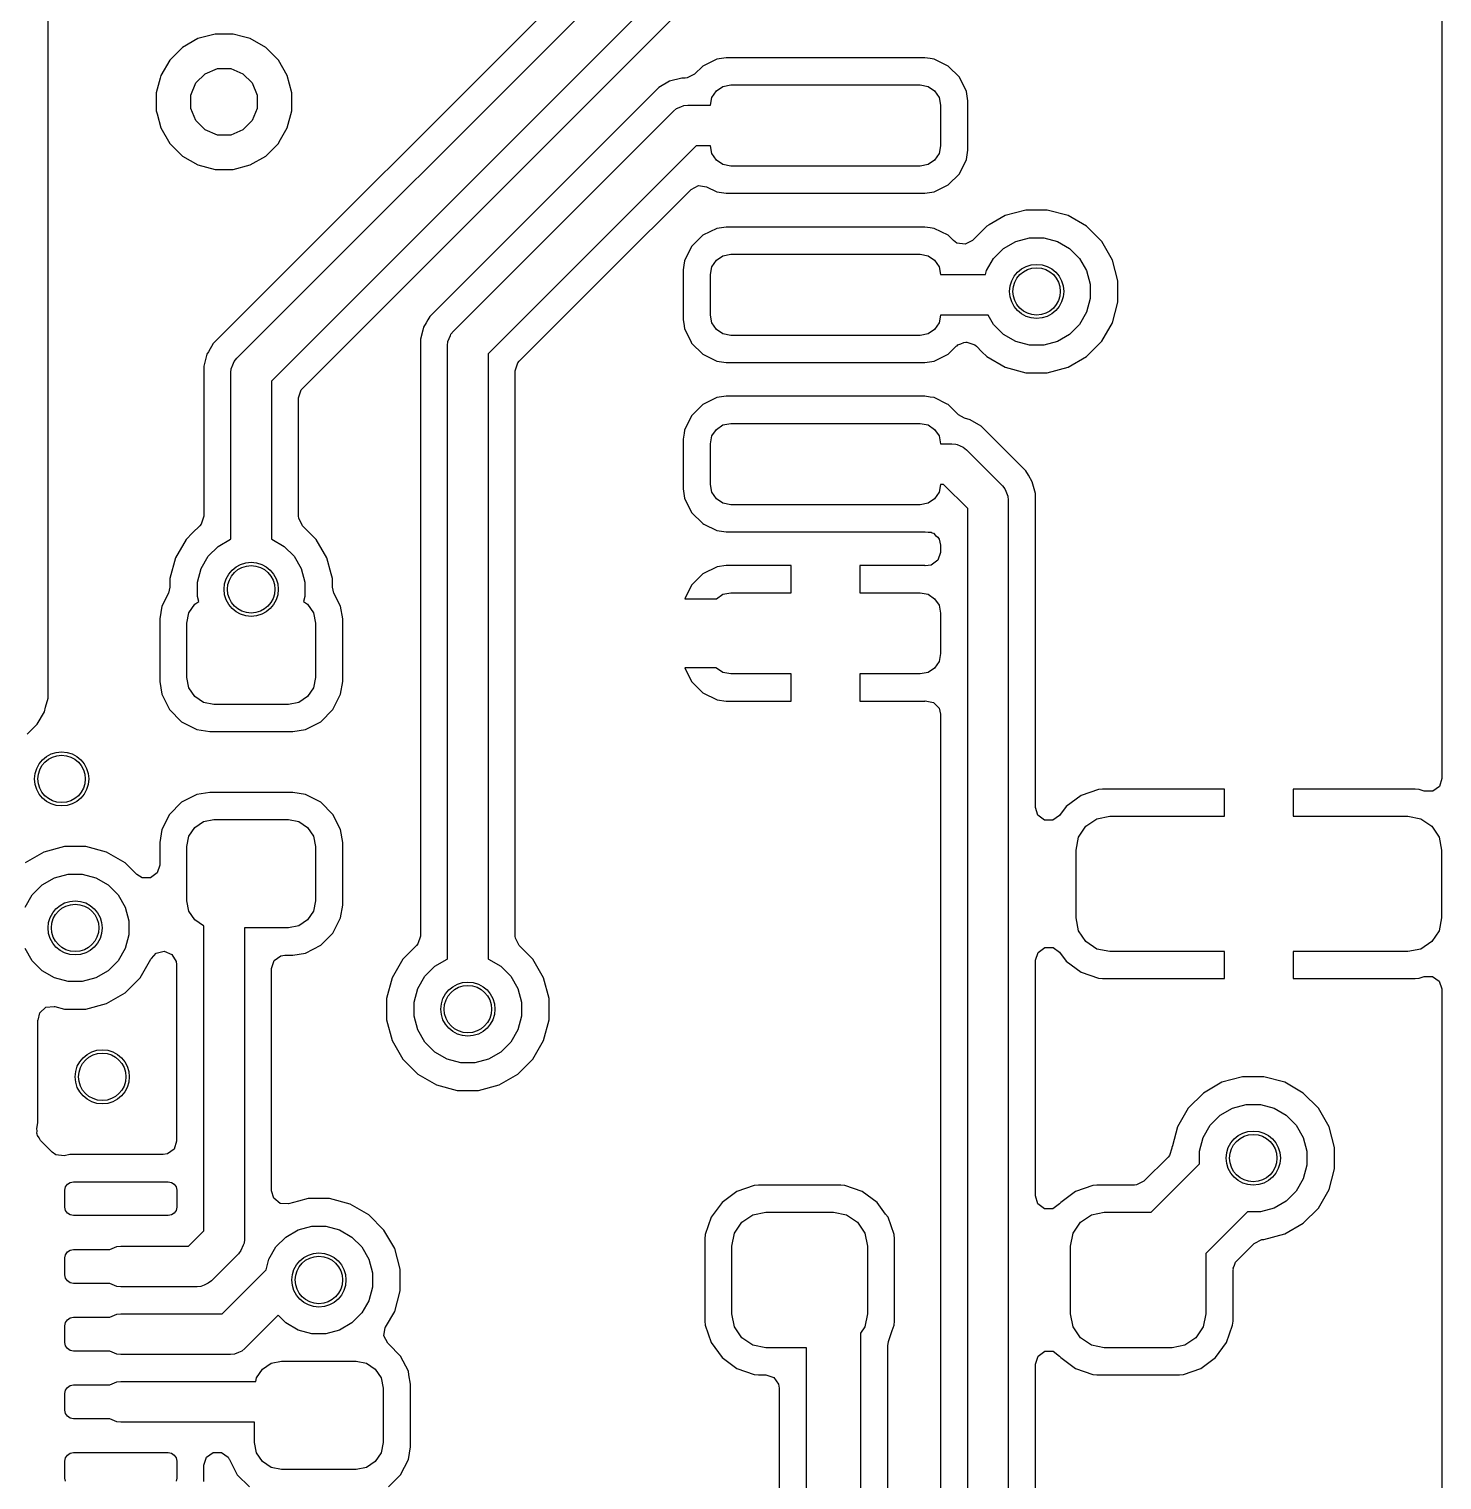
# Model space of a CAD drawing. Extents: x 5.36 to 6.5, y -4.55 to -3.35.
# Drawn here: x 6.089 to 6.4997, y -4.007 to -3.5851 of the extents above; entities that cross this region are included whole.
import ezdxf

# ---------------------------------------------------------------- set-up
doc = ezdxf.new("R2010")
doc.units = 0
doc.header["$MEASUREMENT"] = 0
doc.layers.add('BLACK', color=7, linetype='CONTINUOUS')

msp = doc.modelspace()

# ---------------------------------------------------------------- linework, layer by layer
at = {"layer": 'BLACK', "linetype": 'CONTINUOUS'}
for p, q in [((6.49974, -3.47256), (6.49974, -3.80303)), ((6.26613, -3.55293), (6.1425, -3.67657)), ((6.14937, -3.68086), (6.27043, -3.5598)), ((6.09451, -3.60371), (6.09451, -3.56107)), ((6.27705, -3.56988), (6.15945, -3.68749)), ((6.16848, -3.68961), (6.27807, -3.58003)), ((6.13806, -3.58794), (6.13357, -3.59053)), ((6.14001, -3.58742), (6.13806, -3.58794)), ((6.14308, -3.58659), (6.14001, -3.58742)), ((6.14826, -3.58659), (6.14308, -3.58659)), ((6.15133, -3.58742), (6.14826, -3.58659)), ((6.15328, -3.58794), (6.15133, -3.58742)), ((6.15777, -3.59053), (6.15328, -3.58794)), ((6.15328, -3.58794), (6.15328, -3.58794)), ((6.13357, -3.59053), (6.1299, -3.5942)), ((6.16144, -3.5942), (6.15777, -3.59053)), ((6.15777, -3.59053), (6.15777, -3.59053)), ((6.15777, -3.59053), (6.15777, -3.59053)), ((6.28896, -3.59388), (6.28482, -3.5959)), ((6.2903, -3.59368), (6.28896, -3.59388)), ((6.29164, -3.59348), (6.2903, -3.59368)), ((6.34938, -3.59348), (6.29164, -3.59348)), ((6.35099, -3.59372), (6.34938, -3.59348)), ((6.35206, -3.59388), (6.35099, -3.59372)), ((6.3562, -3.5959), (6.35206, -3.59388)), ((6.1299, -3.5942), (6.12731, -3.59869)), ((6.13749, -3.60083), (6.1402, -3.59812)), ((6.1402, -3.59812), (6.14375, -3.59665)), ((6.14375, -3.59665), (6.14759, -3.59665)), ((6.14759, -3.59665), (6.15114, -3.59812)), ((6.15114, -3.59812), (6.15385, -3.60083)), ((6.16403, -3.59869), (6.16144, -3.5942)), ((6.16144, -3.5942), (6.16144, -3.5942)), ((6.16144, -3.5942), (6.16144, -3.5942)), ((6.28482, -3.5959), (6.28247, -3.59825)), ((6.28482, -3.5959), (6.28482, -3.5959)), ((6.28482, -3.5959), (6.28482, -3.5959)), ((6.35946, -3.59915), (6.3562, -3.5959)), ((6.3562, -3.5959), (6.3562, -3.5959)), ((6.12712, -3.59939), (6.12596, -3.60371)), ((6.12731, -3.59869), (6.12712, -3.59939)), ((6.13602, -3.60438), (6.13749, -3.60083)), ((6.15385, -3.60083), (6.15532, -3.60438)), ((6.16537, -3.60371), (6.16403, -3.59869)), ((6.16403, -3.59869), (6.16403, -3.59869)), ((6.16403, -3.59869), (6.16403, -3.59869)), ((6.27204, -3.60215), (6.20549, -3.66869)), ((6.27519, -3.60033), (6.27204, -3.60215)), ((6.2787, -3.59939), (6.27519, -3.60033)), ((6.27972, -3.59939), (6.2787, -3.59939)), ((6.28033, -3.59934), (6.27972, -3.59939)), ((6.28247, -3.59825), (6.28033, -3.59934)), ((6.28878, -3.60311), (6.29069, -3.60183)), ((6.29069, -3.60183), (6.29295, -3.60138)), ((6.29295, -3.60138), (6.34807, -3.60138)), ((6.34807, -3.60138), (6.35033, -3.60183)), ((6.35033, -3.60183), (6.35225, -3.60311)), ((6.36148, -3.60329), (6.35946, -3.59915)), ((6.09451, -3.75663), (6.09451, -3.60371)), ((6.12596, -3.60371), (6.12596, -3.60889)), ((6.13602, -3.60822), (6.13602, -3.60438)), ((6.15532, -3.60438), (6.15532, -3.60822)), ((6.16537, -3.60889), (6.16537, -3.60371)), ((6.28705, -3.60728), (6.2875, -3.60502)), ((6.2875, -3.60502), (6.28878, -3.60311)), ((6.35225, -3.60311), (6.35353, -3.60502)), ((6.35353, -3.60502), (6.35398, -3.60728)), ((6.36187, -3.60597), (6.36148, -3.60329)), ((6.36187, -3.6204), (6.36187, -3.60597)), ((6.12596, -3.60889), (6.12622, -3.60984)), ((6.12622, -3.60984), (6.12731, -3.61391)), ((6.13749, -3.61177), (6.13602, -3.60822)), ((6.15532, -3.60822), (6.15385, -3.61177)), ((6.16403, -3.61391), (6.16537, -3.60889)), ((6.21236, -3.67299), (6.27634, -3.60901)), ((6.27634, -3.60901), (6.27723, -3.60828)), ((6.27723, -3.60828), (6.27848, -3.60776)), ((6.27848, -3.60776), (6.27936, -3.6074)), ((6.27936, -3.6074), (6.28051, -3.60728)), ((6.28051, -3.60728), (6.28705, -3.60728)), ((6.35398, -3.60728), (6.35398, -3.61909)), ((6.12731, -3.61391), (6.1299, -3.6184)), ((6.1402, -3.61448), (6.13749, -3.61177)), ((6.14375, -3.61595), (6.1402, -3.61448)), ((6.15114, -3.61448), (6.14759, -3.61595)), ((6.15385, -3.61177), (6.15114, -3.61448)), ((6.16168, -3.61797), (6.16403, -3.61391)), ((6.16403, -3.61391), (6.16403, -3.61391)), ((6.16403, -3.61391), (6.16403, -3.61391)), ((6.1299, -3.6184), (6.1299, -3.6184)), ((6.1299, -3.6184), (6.1299, -3.6184)), ((6.1299, -3.6184), (6.13357, -3.62207)), ((6.14759, -3.61595), (6.14375, -3.61595)), ((6.15777, -3.62207), (6.16144, -3.6184)), ((6.16144, -3.6184), (6.16168, -3.61797)), ((6.28296, -3.61909), (6.22244, -3.67961)), ((6.28705, -3.61909), (6.28296, -3.61909)), ((6.2875, -3.62135), (6.28705, -3.61909)), ((6.35398, -3.61909), (6.35353, -3.62135)), ((6.13357, -3.62207), (6.13357, -3.62207)), ((6.13357, -3.62207), (6.13357, -3.62207)), ((6.13357, -3.62207), (6.13806, -3.62466)), ((6.15328, -3.62466), (6.15777, -3.62207)), ((6.15777, -3.62207), (6.15777, -3.62207)), ((6.15777, -3.62207), (6.15777, -3.62207)), ((6.28878, -3.62327), (6.2875, -3.62135)), ((6.29069, -3.62455), (6.28878, -3.62327)), ((6.35225, -3.62327), (6.35033, -3.62455)), ((6.35353, -3.62135), (6.35225, -3.62327)), ((6.35946, -3.62722), (6.36148, -3.62309)), ((6.36148, -3.62309), (6.36187, -3.6204)), ((6.13806, -3.62466), (6.13806, -3.62466)), ((6.13806, -3.62466), (6.13806, -3.62466)), ((6.13806, -3.62466), (6.13806, -3.62466)), ((6.13806, -3.62466), (6.14308, -3.626)), ((6.14308, -3.626), (6.14308, -3.626)), ((6.14308, -3.626), (6.14826, -3.626)), ((6.14826, -3.626), (6.15328, -3.62466)), ((6.14826, -3.626), (6.14826, -3.626)), ((6.15328, -3.62466), (6.15328, -3.62466)), ((6.15328, -3.62466), (6.15328, -3.62466)), ((6.29295, -3.625), (6.29069, -3.62455)), ((6.34807, -3.625), (6.29295, -3.625)), ((6.35033, -3.62455), (6.34807, -3.625)), ((6.3562, -3.63048), (6.35946, -3.62722)), ((6.25803, -3.65519), (6.28145, -3.63176)), ((6.28145, -3.63176), (6.2836, -3.63067)), ((6.2836, -3.63067), (6.28592, -3.63102)), ((6.28592, -3.63102), (6.28896, -3.6325)), ((6.35206, -3.6325), (6.3562, -3.63048)), ((6.28896, -3.6325), (6.29164, -3.63289)), ((6.29164, -3.63289), (6.29164, -3.63289)), ((6.29164, -3.63289), (6.34938, -3.63289)), ((6.34938, -3.63289), (6.35206, -3.6325)), ((6.34938, -3.63289), (6.34938, -3.63289)), ((6.37276, -3.63939), (6.36805, -3.64211)), ((6.37878, -3.63778), (6.37276, -3.63939)), ((6.385, -3.63778), (6.37878, -3.63778)), ((6.39102, -3.63939), (6.385, -3.63778)), ((6.39641, -3.6425), (6.39102, -3.63939)), ((6.28896, -3.64309), (6.28482, -3.64511)), ((6.2903, -3.64289), (6.28896, -3.64309)), ((6.29164, -3.6427), (6.2903, -3.64289)), ((6.34938, -3.6427), (6.29164, -3.6427)), ((6.35099, -3.64293), (6.34938, -3.6427)), ((6.35206, -3.64309), (6.35099, -3.64293)), ((6.3562, -3.64511), (6.35206, -3.64309)), ((6.36737, -3.6425), (6.36324, -3.64664)), ((6.36805, -3.64211), (6.36737, -3.6425)), ((6.40081, -3.6469), (6.39641, -3.6425)), ((6.28157, -3.64837), (6.27954, -3.6525)), ((6.28482, -3.64511), (6.28157, -3.64837)), ((6.35773, -3.64664), (6.3562, -3.64511)), ((6.3562, -3.64511), (6.3562, -3.64511)), ((6.35871, -3.64735), (6.35773, -3.64664)), ((6.36109, -3.64773), (6.35871, -3.64735)), ((6.36324, -3.64664), (6.36109, -3.64773)), ((6.3723, -3.64892), (6.37586, -3.64687)), ((6.37586, -3.64687), (6.37983, -3.6458)), ((6.37983, -3.6458), (6.38395, -3.6458)), ((6.38395, -3.6458), (6.38792, -3.64687)), ((6.38792, -3.64687), (6.39148, -3.64892)), ((6.40392, -3.65229), (6.40081, -3.6469)), ((6.27954, -3.6525), (6.27936, -3.65377)), ((6.2875, -3.65424), (6.28878, -3.65232)), ((6.28878, -3.65232), (6.29069, -3.65104)), ((6.29069, -3.65104), (6.29295, -3.65059)), ((6.29295, -3.65059), (6.34807, -3.65059)), ((6.34807, -3.65059), (6.35033, -3.65104)), ((6.35033, -3.65104), (6.35225, -3.65232)), ((6.35225, -3.65232), (6.35353, -3.65424)), ((6.36734, -3.65539), (6.3694, -3.65183)), ((6.3694, -3.65183), (6.3723, -3.64892)), ((6.39148, -3.64892), (6.39438, -3.65183)), ((6.39438, -3.65183), (6.39644, -3.65539)), ((6.40553, -3.6583), (6.40392, -3.65229)), ((6.23148, -3.68174), (6.25803, -3.65519)), ((6.27936, -3.65377), (6.27915, -3.65519)), ((6.27915, -3.65519), (6.27915, -3.66962)), ((6.28705, -3.6565), (6.2875, -3.65424)), ((6.28705, -3.66831), (6.28705, -3.6565)), ((6.35353, -3.65424), (6.35398, -3.6565)), ((6.35398, -3.6565), (6.36704, -3.6565)), ((6.36704, -3.6565), (6.36734, -3.65539)), ((6.39644, -3.65539), (6.3975, -3.65936)), ((6.3975, -3.65936), (6.3975, -3.66347)), ((6.40553, -3.66453), (6.40553, -3.6583)), ((6.3975, -3.66347), (6.39644, -3.66744)), ((6.40392, -3.67054), (6.40553, -3.66453)), ((6.2049, -3.66971), (6.20443, -3.67054)), ((6.20549, -3.66869), (6.2049, -3.66971)), ((6.27915, -3.66962), (6.27941, -3.6714)), ((6.2875, -3.67057), (6.28705, -3.66831)), ((6.35398, -3.66831), (6.35353, -3.67057)), ((6.36784, -3.66831), (6.35398, -3.66831)), ((6.3694, -3.671), (6.36784, -3.66831)), ((6.39644, -3.66744), (6.39438, -3.671)), ((6.20345, -3.6727), (6.20274, -3.67535)), ((6.20368, -3.67184), (6.20345, -3.6727)), ((6.20443, -3.67054), (6.20368, -3.67184)), ((6.20368, -3.67184), (6.20368, -3.67184)), ((6.20368, -3.67184), (6.20368, -3.67184)), ((6.21149, -3.67421), (6.21163, -3.67388)), ((6.21163, -3.67388), (6.21236, -3.67299)), ((6.27941, -3.6714), (6.27954, -3.6723)), ((6.27954, -3.6723), (6.28132, -3.67593)), ((6.28878, -3.67248), (6.2875, -3.67057)), ((6.29069, -3.67376), (6.28878, -3.67248)), ((6.29295, -3.67421), (6.29069, -3.67376)), ((6.35033, -3.67376), (6.34807, -3.67421)), ((6.35225, -3.67248), (6.35033, -3.67376)), ((6.35353, -3.67057), (6.35225, -3.67248)), ((6.3723, -3.67391), (6.3694, -3.671)), ((6.37586, -3.67597), (6.3723, -3.67391)), ((6.39148, -3.67391), (6.38792, -3.67597)), ((6.39438, -3.671), (6.39148, -3.67391)), ((6.40081, -3.67593), (6.40392, -3.67054)), ((6.1425, -3.67657), (6.14111, -3.67897)), ((6.20274, -3.67535), (6.20274, -3.84883)), ((6.21063, -3.67717), (6.21074, -3.67601)), ((6.21063, -3.8555), (6.21063, -3.67717)), ((6.21074, -3.67601), (6.21149, -3.67421)), ((6.28132, -3.67593), (6.28157, -3.67644)), ((6.28157, -3.67644), (6.28482, -3.67969)), ((6.34807, -3.67421), (6.29295, -3.67421)), ((6.3562, -3.67969), (6.35855, -3.67734)), ((6.35855, -3.67734), (6.35883, -3.6772)), ((6.35883, -3.6772), (6.35902, -3.67695)), ((6.35902, -3.67695), (6.35988, -3.67666)), ((6.35988, -3.67666), (6.3607, -3.67625)), ((6.3607, -3.67625), (6.36131, -3.6762)), ((6.36131, -3.6762), (6.36162, -3.6762)), ((6.36162, -3.6762), (6.36392, -3.67695)), ((6.36392, -3.67695), (6.36438, -3.67734)), ((6.36438, -3.67734), (6.36601, -3.67897)), ((6.37983, -3.67703), (6.37586, -3.67597)), ((6.38395, -3.67703), (6.37983, -3.67703)), ((6.38792, -3.67597), (6.38395, -3.67703)), ((6.39641, -3.68034), (6.40081, -3.67593)), ((6.14068, -3.67971), (6.13977, -3.68311)), ((6.14111, -3.67897), (6.14068, -3.67971)), ((6.14068, -3.67971), (6.14068, -3.67971)), ((6.14068, -3.67971), (6.14068, -3.67971)), ((6.14111, -3.67897), (6.14111, -3.67897)), ((6.1482, -3.68281), (6.14863, -3.68176)), ((6.14863, -3.68176), (6.14937, -3.68086)), ((6.22244, -3.67961), (6.22244, -3.8555)), ((6.23033, -3.6845), (6.23108, -3.6822)), ((6.23108, -3.6822), (6.23148, -3.68174)), ((6.28482, -3.67969), (6.28694, -3.68073)), ((6.28694, -3.68073), (6.28896, -3.68172)), ((6.28896, -3.68172), (6.28896, -3.68172)), ((6.28896, -3.68172), (6.28896, -3.68172)), ((6.28896, -3.68172), (6.29164, -3.68211)), ((6.29164, -3.68211), (6.29164, -3.68211)), ((6.29164, -3.68211), (6.34938, -3.68211)), ((6.34938, -3.68211), (6.35206, -3.68172)), ((6.34938, -3.68211), (6.34938, -3.68211)), ((6.35206, -3.68172), (6.3562, -3.67969)), ((6.36601, -3.67897), (6.36737, -3.68034)), ((6.36737, -3.68034), (6.37276, -3.68345)), ((6.39102, -3.68345), (6.39641, -3.68034)), ((6.13977, -3.68311), (6.13974, -3.68322)), ((6.13974, -3.68322), (6.13974, -3.72678)), ((6.14764, -3.68504), (6.14775, -3.68389)), ((6.14764, -3.73345), (6.14764, -3.68504)), ((6.14775, -3.68389), (6.1482, -3.68281)), ((6.23033, -3.75083), (6.23033, -3.6845)), ((6.37276, -3.68345), (6.37878, -3.68506)), ((6.37878, -3.68506), (6.37878, -3.68506)), ((6.37878, -3.68506), (6.385, -3.68506)), ((6.385, -3.68506), (6.39102, -3.68345)), ((6.385, -3.68506), (6.385, -3.68506)), ((6.15945, -3.68749), (6.15945, -3.73345)), ((6.16734, -3.69237), (6.16809, -3.69008)), ((6.16809, -3.69008), (6.16848, -3.68961)), ((6.16734, -3.72678), (6.16734, -3.69237)), ((6.28482, -3.69432), (6.28157, -3.69758)), ((6.28896, -3.6923), (6.28482, -3.69432)), ((6.2903, -3.6921), (6.28896, -3.6923)), ((6.29164, -3.69191), (6.2903, -3.6921)), ((6.34938, -3.69191), (6.29164, -3.69191)), ((6.35099, -3.69214), (6.34938, -3.69191)), ((6.35206, -3.6923), (6.35099, -3.69214)), ((6.35593, -3.69419), (6.35206, -3.6923)), ((6.3562, -3.69432), (6.35593, -3.69419)), ((6.35917, -3.69729), (6.3562, -3.69432)), ((6.28157, -3.69758), (6.27954, -3.70172)), ((6.36092, -3.6983), (6.35917, -3.69729)), ((6.36261, -3.69876), (6.36092, -3.6983)), ((6.36576, -3.70057), (6.36261, -3.69876)), ((6.36261, -3.69876), (6.36261, -3.69876)), ((6.27941, -3.70263), (6.27915, -3.7044)), ((6.27954, -3.70172), (6.27941, -3.70263)), ((6.28705, -3.70571), (6.2875, -3.70345)), ((6.2875, -3.70345), (6.28878, -3.70153)), ((6.28878, -3.70153), (6.29069, -3.70025)), ((6.29069, -3.70025), (6.29295, -3.6998)), ((6.29295, -3.6998), (6.34807, -3.6998)), ((6.34807, -3.6998), (6.35033, -3.70025)), ((6.35033, -3.70025), (6.35225, -3.70153)), ((6.35225, -3.70153), (6.35353, -3.70345)), ((6.35353, -3.70345), (6.35398, -3.70571)), ((6.3788, -3.71361), (6.36576, -3.70057)), ((6.36576, -3.70057), (6.36576, -3.70057)), ((6.27915, -3.7044), (6.27915, -3.71883)), ((6.28705, -3.71752), (6.28705, -3.70571)), ((6.35398, -3.70571), (6.35728, -3.70571)), ((6.35728, -3.70571), (6.35844, -3.70582)), ((6.35844, -3.70582), (6.35876, -3.70596)), ((6.35876, -3.70596), (6.36056, -3.7067)), ((6.36056, -3.7067), (6.36146, -3.70744)), ((6.36146, -3.70744), (6.37193, -3.71791)), ((6.37952, -3.71486), (6.3788, -3.71361)), ((6.38061, -3.71676), (6.37952, -3.71486)), ((6.27915, -3.71883), (6.27935, -3.72019)), ((6.27935, -3.72019), (6.27954, -3.72151)), ((6.2875, -3.71978), (6.28705, -3.71752)), ((6.28878, -3.7217), (6.2875, -3.71978)), ((6.35353, -3.71978), (6.35225, -3.7217)), ((6.35398, -3.71752), (6.35353, -3.71978)), ((6.35484, -3.71752), (6.35398, -3.71752)), ((6.36185, -3.72453), (6.35484, -3.71752)), ((6.37193, -3.71791), (6.37267, -3.71881)), ((6.37267, -3.71881), (6.37296, -3.71951)), ((6.37296, -3.71951), (6.37355, -3.72093)), ((6.38153, -3.72019), (6.38061, -3.71676)), ((6.38156, -3.72027), (6.38153, -3.72019)), ((6.38156, -3.81145), (6.38156, -3.72027)), ((6.27954, -3.72151), (6.28157, -3.72565)), ((6.29069, -3.72298), (6.28878, -3.7217)), ((6.29295, -3.72343), (6.29069, -3.72298)), ((6.34807, -3.72343), (6.29295, -3.72343)), ((6.35033, -3.72298), (6.34807, -3.72343)), ((6.35225, -3.7217), (6.35033, -3.72298)), ((6.36185, -4.27153), (6.36185, -3.72453)), ((6.37355, -3.72093), (6.37366, -3.72209)), ((6.37366, -3.72209), (6.37366, -4.27398)), ((6.13974, -3.72678), (6.139, -3.72907)), ((6.16739, -3.72739), (6.16734, -3.72678)), ((6.16848, -3.72954), (6.16739, -3.72739)), ((6.28157, -3.72565), (6.28157, -3.72565)), ((6.28157, -3.72565), (6.28482, -3.72891)), ((6.28482, -3.72891), (6.28517, -3.72907)), ((6.13649, -3.73165), (6.13463, -3.73352)), ((6.1386, -3.72954), (6.13649, -3.73165)), ((6.139, -3.72907), (6.1386, -3.72954)), ((6.17246, -3.73352), (6.16848, -3.72954)), ((6.28517, -3.72907), (6.28896, -3.73093)), ((6.28896, -3.73093), (6.28896, -3.73093)), ((6.28896, -3.73093), (6.28896, -3.73093)), ((6.28896, -3.73093), (6.29164, -3.73132)), ((6.29164, -3.73132), (6.29164, -3.73132)), ((6.29164, -3.73132), (6.34938, -3.73132)), ((6.34938, -3.73132), (6.3495, -3.7313)), ((6.34938, -3.73132), (6.34938, -3.73132)), ((6.3495, -3.7313), (6.35037, -3.73145)), ((6.35037, -3.73145), (6.35126, -3.73145)), ((6.35126, -3.73145), (6.35154, -3.73165)), ((6.35154, -3.73165), (6.35187, -3.73171)), ((6.35187, -3.73171), (6.35249, -3.73234)), ((6.35249, -3.73234), (6.35321, -3.73287)), ((6.35321, -3.73287), (6.35332, -3.73319)), ((6.13463, -3.73352), (6.13151, -3.73891)), ((6.14105, -3.73844), (6.14396, -3.73554)), ((6.14396, -3.73554), (6.14752, -3.73348)), ((6.14752, -3.73348), (6.14764, -3.73345)), ((6.15945, -3.73345), (6.15957, -3.73348)), ((6.15957, -3.73348), (6.16313, -3.73554)), ((6.16313, -3.73554), (6.16604, -3.73844)), ((6.17557, -3.73891), (6.17246, -3.73352)), ((6.35396, -3.7373), (6.35321, -3.73959)), ((6.35332, -3.73319), (6.35355, -3.73343)), ((6.35355, -3.73343), (6.35396, -3.73516)), ((6.35396, -3.73516), (6.35396, -3.7373)), ((6.13151, -3.73891), (6.1299, -3.74492)), ((6.13899, -3.742), (6.14105, -3.73844)), ((6.16604, -3.73844), (6.16809, -3.742)), ((6.17682, -3.74355), (6.17557, -3.73891)), ((6.28897, -3.74153), (6.28484, -3.74355)), ((6.29164, -3.74114), (6.28897, -3.74153)), ((6.29164, -3.74114), (6.29164, -3.74114)), ((6.31051, -3.74114), (6.29164, -3.74114)), ((6.31051, -3.74902), (6.31051, -3.74114)), ((6.31051, -3.74114), (6.31051, -3.74114)), ((6.34938, -3.74114), (6.33051, -3.74114)), ((6.33051, -3.74114), (6.33051, -3.74114)), ((6.33051, -3.74114), (6.33051, -3.74902)), ((6.3495, -3.74116), (6.34938, -3.74114)), ((6.35126, -3.74101), (6.3495, -3.74116)), ((6.35321, -3.73959), (6.35126, -3.74101)), ((6.1299, -3.74492), (6.1299, -3.74736)), ((6.13793, -3.74598), (6.13899, -3.742)), ((6.16809, -3.742), (6.16916, -3.74598)), ((6.17719, -3.74492), (6.17682, -3.74355)), ((6.17719, -3.74736), (6.17719, -3.74492)), ((6.28484, -3.74355), (6.28158, -3.7468)), ((6.12948, -3.74913), (6.12753, -3.75294)), ((6.1299, -3.74736), (6.12948, -3.74913)), ((6.13793, -3.75009), (6.13793, -3.74598)), ((6.16916, -3.74598), (6.16916, -3.75009)), ((6.17761, -3.74913), (6.17719, -3.74736)), ((6.17955, -3.75294), (6.17761, -3.74913)), ((6.28158, -3.7468), (6.27962, -3.75083)), ((6.28878, -3.75075), (6.29069, -3.74947)), ((6.29069, -3.74947), (6.29295, -3.74902)), ((6.29295, -3.74902), (6.31051, -3.74902)), ((6.33051, -3.74902), (6.34807, -3.74902)), ((6.34807, -3.74902), (6.35033, -3.74947)), ((6.35033, -3.74947), (6.35225, -3.75075)), ((6.12753, -3.75294), (6.12695, -3.75663)), ((6.13544, -3.75486), (6.13715, -3.75231)), ((6.13715, -3.75231), (6.13832, -3.75153)), ((6.13832, -3.75153), (6.13793, -3.75009)), ((6.16916, -3.75009), (6.16877, -3.75153)), ((6.16877, -3.75153), (6.16994, -3.75231)), ((6.16994, -3.75231), (6.17164, -3.75486)), ((6.18014, -3.75663), (6.17955, -3.75294)), ((6.23033, -3.77083), (6.23033, -3.75083)), ((6.27962, -3.75083), (6.28872, -3.75083)), ((6.28872, -3.75083), (6.28878, -3.75075)), ((6.35225, -3.75075), (6.35353, -3.75266)), ((6.35353, -3.75266), (6.35398, -3.75492)), ((6.09451, -3.77524), (6.09451, -3.75663)), ((6.12695, -3.75663), (6.12695, -3.77486)), ((6.13484, -3.75787), (6.13544, -3.75486)), ((6.13484, -3.77362), (6.13484, -3.75787)), ((6.17164, -3.75486), (6.17224, -3.75787)), ((6.17224, -3.75787), (6.17224, -3.77362)), ((6.18014, -3.77486), (6.18014, -3.75663)), ((6.35398, -3.75492), (6.35398, -3.76673)), ((6.35398, -3.76673), (6.35353, -3.76899)), ((6.23033, -3.84883), (6.23033, -3.77083)), ((6.28872, -3.77083), (6.27962, -3.77083)), ((6.27962, -3.77083), (6.28158, -3.77485)), ((6.28878, -3.77091), (6.28872, -3.77083)), ((6.29069, -3.77219), (6.28878, -3.77091)), ((6.35225, -3.77091), (6.35033, -3.77219)), ((6.35353, -3.76899), (6.35225, -3.77091)), ((6.09451, -3.77548), (6.09451, -3.77524)), ((6.09451, -3.77524), (6.09451, -3.77524)), ((6.12695, -3.77486), (6.12695, -3.77486)), ((6.12695, -3.77486), (6.12753, -3.77856)), ((6.13544, -3.77664), (6.13484, -3.77362)), ((6.17224, -3.77362), (6.17164, -3.77664)), ((6.17955, -3.77856), (6.18014, -3.77486)), ((6.28158, -3.77485), (6.28484, -3.7781)), ((6.29295, -3.77264), (6.29069, -3.77219)), ((6.31051, -3.77264), (6.29295, -3.77264)), ((6.31051, -3.78051), (6.31051, -3.77264)), ((6.34807, -3.77264), (6.33051, -3.77264)), ((6.33051, -3.77264), (6.33051, -3.78051)), ((6.35033, -3.77219), (6.34807, -3.77264)), ((6.09451, -3.77963), (6.09451, -3.77548)), ((6.12753, -3.77856), (6.12753, -3.77856)), ((6.12753, -3.77856), (6.1298, -3.78301)), ((6.13715, -3.77919), (6.13544, -3.77664)), ((6.1397, -3.7809), (6.13715, -3.77919)), ((6.16994, -3.77919), (6.16738, -3.7809)), ((6.17164, -3.77664), (6.16994, -3.77919)), ((6.17729, -3.78301), (6.17955, -3.77856)), ((6.28484, -3.7781), (6.28897, -3.78012)), ((6.09136, -3.78724), (6.09343, -3.78365)), ((6.09343, -3.78365), (6.09379, -3.78232)), ((6.09379, -3.78232), (6.09451, -3.77963)), ((6.1298, -3.78301), (6.13333, -3.78654)), ((6.14272, -3.7815), (6.1397, -3.7809)), ((6.16437, -3.7815), (6.14272, -3.7815)), ((6.16738, -3.7809), (6.16437, -3.7815)), ((6.17375, -3.78654), (6.17729, -3.78301)), ((6.28897, -3.78012), (6.29164, -3.78051)), ((6.29164, -3.78051), (6.31051, -3.78051)), ((6.31051, -3.78051), (6.31051, -3.78051)), ((6.33051, -3.78051), (6.33051, -3.78051)), ((6.33051, -3.78051), (6.34938, -3.78051)), ((6.34938, -3.78051), (6.3495, -3.78049)), ((6.34938, -3.78051), (6.34938, -3.78051)), ((6.3495, -3.78049), (6.35187, -3.7809)), ((6.35187, -3.7809), (6.35355, -3.78263)), ((6.35355, -3.78263), (6.35396, -3.78435)), ((6.08842, -3.79018), (6.09136, -3.78724)), ((6.13333, -3.78654), (6.13778, -3.7888)), ((6.1693, -3.7888), (6.17375, -3.78654)), ((6.35396, -3.78435), (6.35396, -4.11327)), ((6.13778, -3.7888), (6.14148, -3.78939)), ((6.14148, -3.78939), (6.16561, -3.78939)), ((6.16561, -3.78939), (6.16746, -3.7891)), ((6.16561, -3.78939), (6.16561, -3.78939)), ((6.16561, -3.78939), (6.16561, -3.78939)), ((6.16746, -3.7891), (6.1693, -3.7888)), ((6.1693, -3.7888), (6.1693, -3.7888)), ((6.1693, -3.7888), (6.1693, -3.7888)), ((6.49974, -3.80303), (6.499, -3.80533)), ((6.13778, -3.80765), (6.13333, -3.80992)), ((6.14148, -3.80707), (6.13778, -3.80765)), ((6.13778, -3.80765), (6.13778, -3.80765)), ((6.16561, -3.80707), (6.14148, -3.80707)), ((6.14148, -3.80707), (6.14148, -3.80707)), ((6.1693, -3.80765), (6.16561, -3.80707)), ((6.17375, -3.80992), (6.1693, -3.80765)), ((6.1693, -3.80765), (6.1693, -3.80765)), ((6.39482, -3.80798), (6.39052, -3.81115)), ((6.39986, -3.80621), (6.39482, -3.80798)), ((6.40105, -3.8061), (6.39986, -3.80621)), ((6.39986, -3.80621), (6.39986, -3.80621)), ((6.4365, -3.8061), (6.40105, -3.8061)), ((6.4365, -3.81398), (6.4365, -3.8061)), ((6.4365, -3.8061), (6.4365, -3.8061)), ((6.49194, -3.8061), (6.4565, -3.8061)), ((6.4565, -3.8061), (6.4565, -3.8061)), ((6.4565, -3.8061), (6.4565, -3.81398)), ((6.49313, -3.80621), (6.49194, -3.8061)), ((6.49456, -3.80671), (6.49313, -3.80621)), ((6.49464, -3.80674), (6.49456, -3.80671)), ((6.49705, -3.80674), (6.49464, -3.80674)), ((6.499, -3.80533), (6.49705, -3.80674)), ((6.13333, -3.80992), (6.1298, -3.81345)), ((6.17729, -3.81345), (6.17375, -3.80992)), ((6.38228, -3.81372), (6.38156, -3.81145)), ((6.39052, -3.81115), (6.38859, -3.81377)), ((6.39052, -3.81115), (6.39052, -3.81115)), ((6.1298, -3.81345), (6.12753, -3.8179)), ((6.13544, -3.81982), (6.13715, -3.81727)), ((6.13715, -3.81727), (6.1397, -3.81556)), ((6.1397, -3.81556), (6.14272, -3.81496)), ((6.14272, -3.81496), (6.16437, -3.81496)), ((6.16437, -3.81496), (6.16738, -3.81556)), ((6.16738, -3.81556), (6.16994, -3.81727)), ((6.16994, -3.81727), (6.17164, -3.81982)), ((6.17955, -3.8179), (6.17729, -3.81345)), ((6.38422, -3.81515), (6.38228, -3.81372)), ((6.38663, -3.81517), (6.38422, -3.81515)), ((6.38859, -3.81377), (6.38663, -3.81517)), ((6.3941, -3.82005), (6.39623, -3.81686)), ((6.39623, -3.81686), (6.39942, -3.81473)), ((6.39942, -3.81473), (6.40319, -3.81398)), ((6.40319, -3.81398), (6.4365, -3.81398)), ((6.4565, -3.81398), (6.4898, -3.81398)), ((6.4898, -3.81398), (6.49357, -3.81473)), ((6.49357, -3.81473), (6.49676, -3.81686)), ((6.49676, -3.81686), (6.4989, -3.82005)), ((6.12753, -3.8179), (6.12695, -3.82159)), ((6.12695, -3.82159), (6.12695, -3.8282)), ((6.13484, -3.82283), (6.13544, -3.81982)), ((6.17164, -3.81982), (6.17224, -3.82283)), ((6.18014, -3.82159), (6.17955, -3.8179)), ((6.17955, -3.8179), (6.17955, -3.8179)), ((6.17955, -3.8179), (6.17955, -3.8179)), ((6.18014, -3.83982), (6.18014, -3.82159)), ((6.18014, -3.82159), (6.18014, -3.82159)), ((6.18014, -3.82159), (6.18014, -3.82159)), ((6.39335, -3.82382), (6.3941, -3.82005)), ((6.4989, -3.82005), (6.49965, -3.82382)), ((6.09324, -3.82443), (6.08785, -3.82754)), ((6.09925, -3.82281), (6.09324, -3.82443)), ((6.10547, -3.82281), (6.09925, -3.82281)), ((6.11149, -3.82443), (6.10547, -3.82281)), ((6.11688, -3.82754), (6.11149, -3.82443)), ((6.13484, -3.83858), (6.13484, -3.82283)), ((6.17224, -3.82283), (6.17224, -3.83858)), ((6.39335, -3.8435), (6.39335, -3.82382)), ((6.49965, -3.82382), (6.49965, -3.8435)), ((6.1203, -3.83096), (6.11688, -3.82754)), ((6.12695, -3.8282), (6.1262, -3.83049)), ((6.08987, -3.83687), (6.09278, -3.83396)), ((6.09278, -3.83396), (6.09634, -3.83191)), ((6.09634, -3.83191), (6.10031, -3.83084)), ((6.10031, -3.83084), (6.10442, -3.83084)), ((6.10442, -3.83084), (6.10839, -3.83191)), ((6.10839, -3.83191), (6.11195, -3.83396)), ((6.11195, -3.83396), (6.11486, -3.83687)), ((6.12185, -3.83191), (6.1203, -3.83096)), ((6.12426, -3.83191), (6.12185, -3.83191)), ((6.1262, -3.83049), (6.12426, -3.83191)), ((6.08781, -3.84043), (6.08987, -3.83687)), ((6.11486, -3.83687), (6.11691, -3.84043)), ((6.13544, -3.8416), (6.13484, -3.83858)), ((6.17224, -3.83858), (6.17164, -3.8416)), ((6.11691, -3.84043), (6.11798, -3.8444)), ((6.13715, -3.84415), (6.13544, -3.8416)), ((6.17164, -3.8416), (6.16994, -3.84415)), ((6.17955, -3.84352), (6.18014, -3.83982)), ((6.11798, -3.8444), (6.11798, -3.84851)), ((6.1397, -3.84586), (6.13715, -3.84415)), ((6.13976, -3.84587), (6.1397, -3.84586)), ((6.13976, -3.93456), (6.13976, -3.84587)), ((6.16437, -3.84646), (6.15157, -3.84646)), ((6.15157, -3.84646), (6.15157, -3.93701)), ((6.16738, -3.84586), (6.16437, -3.84646)), ((6.16994, -3.84415), (6.16738, -3.84586)), ((6.17729, -3.84797), (6.17955, -3.84352)), ((6.3941, -3.84727), (6.39335, -3.8435)), ((6.49965, -3.8435), (6.4989, -3.84727)), ((6.11798, -3.84851), (6.11691, -3.85248)), ((6.17375, -3.8515), (6.17729, -3.84797)), ((6.20199, -3.85112), (6.20159, -3.85158)), ((6.20274, -3.84883), (6.20199, -3.85112)), ((6.23038, -3.84944), (6.23033, -3.84883)), ((6.23148, -3.85158), (6.23038, -3.84944)), ((6.39623, -3.85046), (6.3941, -3.84727)), ((6.39942, -3.8526), (6.39623, -3.85046)), ((6.49676, -3.85046), (6.49357, -3.8526)), ((6.4989, -3.84727), (6.49676, -3.85046)), ((6.08987, -3.85604), (6.08781, -3.85248)), ((6.11691, -3.85248), (6.11486, -3.85604)), ((6.12439, -3.85558), (6.12452, -3.85536)), ((6.12452, -3.85536), (6.12458, -3.85539)), ((6.12458, -3.85539), (6.12594, -3.8538)), ((6.12594, -3.8538), (6.12828, -3.85324)), ((6.12828, -3.85324), (6.1305, -3.85416)), ((6.1305, -3.85416), (6.13176, -3.85621)), ((6.16021, -3.85596), (6.16216, -3.85454)), ((6.16216, -3.85454), (6.16337, -3.85435)), ((6.16337, -3.85435), (6.16561, -3.85435)), ((6.16561, -3.85435), (6.16746, -3.85406)), ((6.16561, -3.85435), (6.16561, -3.85435)), ((6.16746, -3.85406), (6.1693, -3.85377)), ((6.1693, -3.85377), (6.17375, -3.8515)), ((6.1693, -3.85377), (6.1693, -3.85377)), ((6.1693, -3.85377), (6.1693, -3.85377)), ((6.20159, -3.85158), (6.19762, -3.85556)), ((6.21051, -3.85553), (6.21063, -3.8555)), ((6.22244, -3.8555), (6.22256, -3.85553)), ((6.23545, -3.85556), (6.23148, -3.85158)), ((6.38156, -3.85587), (6.3823, -3.85358)), ((6.3823, -3.85358), (6.38425, -3.85216)), ((6.38425, -3.85216), (6.38666, -3.85216)), ((6.38666, -3.85216), (6.38859, -3.85356)), ((6.38859, -3.85356), (6.39052, -3.85617)), ((6.40319, -3.85335), (6.39942, -3.8526)), ((6.4365, -3.85335), (6.40319, -3.85335)), ((6.4365, -3.86122), (6.4365, -3.85335)), ((6.4898, -3.85335), (6.4565, -3.85335)), ((6.4565, -3.85335), (6.4565, -3.86122)), ((6.49357, -3.8526), (6.4898, -3.85335)), ((6.09278, -3.85895), (6.08987, -3.85604)), ((6.09634, -3.86101), (6.09278, -3.85895)), ((6.11195, -3.85895), (6.10839, -3.86101)), ((6.11486, -3.85604), (6.11195, -3.85895)), ((6.12128, -3.86097), (6.12439, -3.85558)), ((6.12439, -3.85558), (6.12439, -3.85558)), ((6.13176, -3.85621), (6.13187, -3.85712)), ((6.13187, -3.85712), (6.13187, -3.90848)), ((6.15947, -3.85825), (6.16021, -3.85596)), ((6.15947, -3.86697), (6.15947, -3.85825)), ((6.19762, -3.85556), (6.1945, -3.86095)), ((6.20404, -3.86049), (6.20695, -3.85758)), ((6.20695, -3.85758), (6.21051, -3.85553)), ((6.22256, -3.85553), (6.22612, -3.85758)), ((6.22612, -3.85758), (6.22903, -3.86049)), ((6.23857, -3.86095), (6.23545, -3.85556)), ((6.38156, -3.92439), (6.38156, -3.85587)), ((6.39052, -3.85617), (6.39052, -3.85617)), ((6.39052, -3.85617), (6.39482, -3.85934)), ((6.39482, -3.85934), (6.39986, -3.86111)), ((6.10031, -3.86207), (6.09634, -3.86101)), ((6.10442, -3.86207), (6.10031, -3.86207)), ((6.10839, -3.86101), (6.10442, -3.86207)), ((6.11688, -3.86537), (6.12128, -3.86097)), ((6.1945, -3.86095), (6.19289, -3.86697)), ((6.20199, -3.86405), (6.20404, -3.86049)), ((6.22903, -3.86049), (6.23108, -3.86405)), ((6.24018, -3.86697), (6.23857, -3.86095)), ((6.39986, -3.86111), (6.40105, -3.86122)), ((6.40105, -3.86122), (6.4365, -3.86122)), ((6.4365, -3.86122), (6.4365, -3.86122)), ((6.4565, -3.86122), (6.4565, -3.86122)), ((6.4565, -3.86122), (6.49194, -3.86122)), ((6.49194, -3.86122), (6.49313, -3.86111)), ((6.49313, -3.86111), (6.49456, -3.86061)), ((6.49313, -3.86111), (6.49313, -3.86111)), ((6.49456, -3.86061), (6.49697, -3.86056)), ((6.49697, -3.86056), (6.49895, -3.86193)), ((6.49895, -3.86193), (6.49974, -3.8642)), ((6.11149, -3.86849), (6.11688, -3.86537)), ((6.15947, -3.92295), (6.15947, -3.86697)), ((6.19289, -3.86697), (6.19289, -3.87319)), ((6.20092, -3.86802), (6.20199, -3.86405)), ((6.20092, -3.87213), (6.20092, -3.86802)), ((6.23108, -3.86405), (6.23215, -3.86802)), ((6.23215, -3.86802), (6.23215, -3.87213)), ((6.24018, -3.87319), (6.24018, -3.86697)), ((6.49974, -3.8642), (6.49974, -3.86429)), ((6.49974, -3.86429), (6.49974, -4.03335)), ((6.0916, -3.8733), (6.09207, -3.87114)), ((6.09207, -3.87114), (6.09387, -3.86954)), ((6.09387, -3.86954), (6.09627, -3.8693)), ((6.09627, -3.8693), (6.09644, -3.86935)), ((6.09644, -3.86935), (6.09925, -3.8701)), ((6.09925, -3.8701), (6.09925, -3.8701)), ((6.09925, -3.8701), (6.10547, -3.8701)), ((6.10547, -3.8701), (6.11149, -3.86849)), ((6.10547, -3.8701), (6.10547, -3.8701)), ((6.20199, -3.87611), (6.20092, -3.87213)), ((6.23215, -3.87213), (6.23108, -3.87611)), ((6.09156, -3.87349), (6.09156, -3.8733)), ((6.09156, -3.8733), (6.0916, -3.8733)), ((6.09156, -3.90309), (6.09156, -3.87349)), ((6.09156, -3.87349), (6.09156, -3.87349)), ((6.19289, -3.87319), (6.1945, -3.8792)), ((6.20404, -3.87967), (6.20199, -3.87611)), ((6.23108, -3.87611), (6.22903, -3.87967)), ((6.23857, -3.8792), (6.24018, -3.87319)), ((6.1945, -3.8792), (6.19762, -3.8846)), ((6.20695, -3.88257), (6.20404, -3.87967)), ((6.22903, -3.87967), (6.22612, -3.88257)), ((6.23545, -3.8846), (6.23857, -3.8792)), ((6.19762, -3.8846), (6.20202, -3.889)), ((6.21051, -3.88463), (6.20695, -3.88257)), ((6.21448, -3.88569), (6.21051, -3.88463)), ((6.22256, -3.88463), (6.21859, -3.88569)), ((6.22612, -3.88257), (6.22256, -3.88463)), ((6.23105, -3.889), (6.23545, -3.8846)), ((6.20202, -3.889), (6.20741, -3.89211)), ((6.21859, -3.88569), (6.21448, -3.88569)), ((6.22566, -3.89211), (6.23105, -3.889)), ((6.20741, -3.89211), (6.21342, -3.89372)), ((6.21965, -3.89372), (6.22566, -3.89211)), ((6.43576, -3.89136), (6.43037, -3.89447)), ((6.44177, -3.88974), (6.43576, -3.89136)), ((6.44799, -3.88974), (6.44177, -3.88974)), ((6.45401, -3.89136), (6.44799, -3.88974)), ((6.4594, -3.89447), (6.45401, -3.89136)), ((6.21342, -3.89372), (6.21342, -3.89372)), ((6.21342, -3.89372), (6.21965, -3.89372)), ((6.21965, -3.89372), (6.21965, -3.89372)), ((6.43037, -3.89447), (6.42596, -3.89887)), ((6.4638, -3.89887), (6.4594, -3.89447)), ((6.42596, -3.89887), (6.42285, -3.90426)), ((6.43239, -3.9038), (6.4353, -3.90089)), ((6.4353, -3.90089), (6.43886, -3.89884)), ((6.43886, -3.89884), (6.44283, -3.89777)), ((6.44283, -3.89777), (6.44694, -3.89777)), ((6.44694, -3.89777), (6.45091, -3.89884)), ((6.45091, -3.89884), (6.45447, -3.90089)), ((6.45447, -3.90089), (6.45738, -3.9038)), ((6.46691, -3.90426), (6.4638, -3.89887)), ((6.0912, -3.90613), (6.09129, -3.90556)), ((6.09136, -3.90644), (6.0912, -3.90613)), ((6.09122, -3.90475), (6.09156, -3.90309)), ((6.09129, -3.90556), (6.09122, -3.90475)), ((6.09156, -3.90309), (6.09156, -3.90309)), ((6.09156, -3.90309), (6.09156, -3.90309)), ((6.42285, -3.90426), (6.42137, -3.90979)), ((6.43033, -3.90736), (6.43239, -3.9038)), ((6.45738, -3.9038), (6.45943, -3.90736)), ((6.46852, -3.91027), (6.46691, -3.90426)), ((6.09139, -3.90686), (6.09136, -3.90644)), ((6.09191, -3.90752), (6.09139, -3.90686)), ((6.09229, -3.90827), (6.09191, -3.90752)), ((6.09567, -3.91165), (6.09229, -3.90827)), ((6.13187, -3.90848), (6.13113, -3.91078)), ((6.42124, -3.91033), (6.42123, -3.91037)), ((6.42137, -3.90979), (6.42124, -3.91027)), ((6.42124, -3.91027), (6.42124, -3.91033)), ((6.42927, -3.91133), (6.43033, -3.90736)), ((6.45943, -3.90736), (6.4605, -3.91133)), ((6.46852, -3.9165), (6.46852, -3.91027)), ((6.09679, -3.91243), (6.09567, -3.91165)), ((6.09918, -3.91271), (6.09679, -3.91243)), ((6.10085, -3.91238), (6.09918, -3.91271)), ((6.12797, -3.91238), (6.10085, -3.91238)), ((6.10085, -3.91238), (6.10085, -3.91238)), ((6.12918, -3.91219), (6.12797, -3.91238)), ((6.13113, -3.91078), (6.12918, -3.91219)), ((6.4201, -3.91309), (6.41309, -3.9201)), ((6.4205, -3.91262), (6.4201, -3.91309)), ((6.42118, -3.91052), (6.4205, -3.91262)), ((6.42121, -3.91053), (6.42118, -3.91052)), ((6.42123, -3.91037), (6.42121, -3.91053)), ((6.42927, -3.91508), (6.42927, -3.91133)), ((6.4605, -3.91133), (6.4605, -3.91544)), ((6.41521, -3.92913), (6.42927, -3.91508)), ((6.4605, -3.91544), (6.45943, -3.91941)), ((6.46691, -3.92251), (6.46852, -3.9165)), ((6.09941, -3.92274), (6.0996, -3.92179)), ((6.09941, -3.92766), (6.09941, -3.92274)), ((6.0996, -3.92179), (6.10013, -3.921)), ((6.10013, -3.921), (6.10093, -3.92046)), ((6.10093, -3.92046), (6.10187, -3.92028)), ((6.10187, -3.92028), (6.12943, -3.92028)), ((6.12943, -3.92028), (6.13037, -3.92046)), ((6.13037, -3.92046), (6.13117, -3.921)), ((6.13117, -3.921), (6.1317, -3.92179)), ((6.1317, -3.92179), (6.13189, -3.92274)), ((6.13189, -3.92274), (6.13189, -3.92766)), ((6.1601, -3.92507), (6.15947, -3.92295)), ((6.29981, -3.92135), (6.29477, -3.92312)), ((6.29982, -3.92135), (6.29981, -3.92135)), ((6.30101, -3.92124), (6.29982, -3.92135)), ((6.32497, -3.92124), (6.30101, -3.92124)), ((6.30101, -3.92124), (6.30101, -3.92124)), ((6.32617, -3.92135), (6.32497, -3.92124)), ((6.32497, -3.92124), (6.32497, -3.92124)), ((6.33122, -3.92312), (6.32617, -3.92135)), ((6.32617, -3.92135), (6.32617, -3.92135)), ((6.39824, -3.92135), (6.39319, -3.92312)), ((6.39944, -3.92124), (6.39824, -3.92135)), ((6.39824, -3.92135), (6.39824, -3.92135)), ((6.41033, -3.92124), (6.39944, -3.92124)), ((6.41094, -3.92119), (6.41033, -3.92124)), ((6.41309, -3.9201), (6.41094, -3.92119)), ((6.45738, -3.92297), (6.45447, -3.92588)), ((6.45943, -3.91941), (6.45738, -3.92297)), ((6.4638, -3.9279), (6.46691, -3.92251)), ((6.16197, -3.92659), (6.1601, -3.92507)), ((6.16437, -3.92672), (6.16197, -3.92659)), ((6.1673, -3.92593), (6.16437, -3.92672)), ((6.17012, -3.92518), (6.1673, -3.92593)), ((6.17634, -3.92518), (6.17012, -3.92518)), ((6.18235, -3.92679), (6.17634, -3.92518)), ((6.18774, -3.9299), (6.18235, -3.92679)), ((6.29047, -3.92629), (6.28729, -3.9306)), ((6.29477, -3.92312), (6.29047, -3.92629)), ((6.29047, -3.92629), (6.29047, -3.92629)), ((6.33552, -3.92629), (6.33122, -3.92312)), ((6.338, -3.92966), (6.33552, -3.92629)), ((6.33552, -3.92629), (6.33552, -3.92629)), ((6.33552, -3.92629), (6.33552, -3.92629)), ((6.33552, -3.92629), (6.33552, -3.92629)), ((6.33552, -3.92629), (6.33552, -3.92629)), ((6.38228, -3.92666), (6.38156, -3.92439)), ((6.38422, -3.92809), (6.38228, -3.92666)), ((6.38859, -3.9267), (6.38663, -3.92811)), ((6.38889, -3.92629), (6.38859, -3.9267)), ((6.39319, -3.92312), (6.38889, -3.92629)), ((6.38889, -3.92629), (6.38889, -3.92629)), ((6.45447, -3.92588), (6.45091, -3.92794)), ((6.0996, -3.9286), (6.09941, -3.92766)), ((6.10013, -3.9294), (6.0996, -3.9286)), ((6.10093, -3.92993), (6.10013, -3.9294)), ((6.10187, -3.93012), (6.10093, -3.92993)), ((6.12943, -3.93012), (6.10187, -3.93012)), ((6.13037, -3.92993), (6.12943, -3.93012)), ((6.13117, -3.9294), (6.13037, -3.92993)), ((6.1317, -3.9286), (6.13117, -3.9294)), ((6.13189, -3.92766), (6.1317, -3.9286)), ((6.19215, -3.9343), (6.18774, -3.9299)), ((6.28729, -3.9306), (6.28553, -3.93564)), ((6.29619, -3.93202), (6.29938, -3.92988)), ((6.29938, -3.92988), (6.30315, -3.92913)), ((6.30315, -3.92913), (6.32283, -3.92913)), ((6.32283, -3.92913), (6.3266, -3.92988)), ((6.3266, -3.92988), (6.32979, -3.93202)), ((6.33869, -3.9306), (6.338, -3.92966)), ((6.34046, -3.93564), (6.33869, -3.9306)), ((6.38663, -3.92811), (6.38422, -3.92809)), ((6.39462, -3.93202), (6.39781, -3.92988)), ((6.39781, -3.92988), (6.40157, -3.92913)), ((6.40157, -3.92913), (6.41521, -3.92913)), ((6.44319, -3.929), (6.4311, -3.94108)), ((6.44694, -3.929), (6.44319, -3.929)), ((6.45091, -3.92794), (6.44694, -3.929)), ((6.4594, -3.9323), (6.4638, -3.9279)), ((6.13535, -3.93898), (6.13976, -3.93456)), ((6.16364, -3.93633), (6.1672, -3.93427)), ((6.1672, -3.93427), (6.17117, -3.93321)), ((6.17117, -3.93321), (6.17528, -3.93321)), ((6.17528, -3.93321), (6.17925, -3.93427)), ((6.17925, -3.93427), (6.18282, -3.93633)), ((6.19526, -3.93969), (6.19215, -3.9343)), ((6.28553, -3.93564), (6.28541, -3.93684)), ((6.28553, -3.93564), (6.28553, -3.93564)), ((6.29331, -3.93898), (6.29406, -3.93521)), ((6.29406, -3.93521), (6.29619, -3.93202)), ((6.32979, -3.93202), (6.33193, -3.93521)), ((6.33193, -3.93521), (6.33268, -3.93898)), ((6.34057, -3.93684), (6.34046, -3.93564)), ((6.34046, -3.93564), (6.34046, -3.93564)), ((6.39173, -3.93898), (6.39248, -3.93521)), ((6.39248, -3.93521), (6.39462, -3.93202)), ((6.44799, -3.93703), (6.45401, -3.93542)), ((6.45401, -3.93542), (6.4594, -3.9323)), ((6.1124, -3.93996), (6.1145, -3.93909)), ((6.1145, -3.93909), (6.11565, -3.93898)), ((6.11565, -3.93898), (6.13535, -3.93898)), ((6.15125, -3.93867), (6.15058, -3.94029)), ((6.15146, -3.93816), (6.15125, -3.93867)), ((6.15157, -3.93701), (6.15146, -3.93816)), ((6.15868, -3.94279), (6.16073, -3.93923)), ((6.16073, -3.93923), (6.16364, -3.93633)), ((6.18282, -3.93633), (6.18572, -3.93923)), ((6.18572, -3.93923), (6.18778, -3.94279)), ((6.19687, -3.94571), (6.19526, -3.93969)), ((6.28541, -3.93684), (6.28541, -3.9608)), ((6.29331, -3.95866), (6.29331, -3.93898)), ((6.33268, -3.93898), (6.33268, -3.95866)), ((6.34057, -3.9608), (6.34057, -3.93684)), ((6.34057, -3.93684), (6.34057, -3.93684)), ((6.39173, -3.95866), (6.39173, -3.93898)), ((6.44014, -3.94321), (6.44518, -3.93817)), ((6.44518, -3.93817), (6.44733, -3.93708)), ((6.44733, -3.93708), (6.44794, -3.93703)), ((6.44794, -3.93703), (6.44799, -3.93703)), ((6.44799, -3.93703), (6.44799, -3.93703)), ((6.09941, -3.94242), (6.0996, -3.94148)), ((6.09941, -3.94734), (6.09941, -3.94242)), ((6.0996, -3.94148), (6.10013, -3.94068)), ((6.10013, -3.94068), (6.10093, -3.94015)), ((6.10093, -3.94015), (6.10187, -3.93996)), ((6.10187, -3.93996), (6.1124, -3.93996)), ((6.14985, -3.94118), (6.14197, -3.94906)), ((6.15058, -3.94029), (6.14985, -3.94118)), ((6.15785, -3.94589), (6.15868, -3.94279)), ((6.18778, -3.94279), (6.18884, -3.94676)), ((6.4311, -3.94108), (6.4311, -3.95866)), ((6.43946, -3.94455), (6.43974, -3.94368)), ((6.43974, -3.94368), (6.44014, -3.94321)), ((6.0996, -3.94828), (6.09941, -3.94734)), ((6.10013, -3.94908), (6.0996, -3.94828)), ((6.14508, -3.95866), (6.15785, -3.94589)), ((6.18884, -3.94676), (6.18884, -3.95087)), ((6.19687, -3.95193), (6.19687, -3.94571)), ((6.439, -3.94597), (6.43909, -3.94567)), ((6.439, -3.9608), (6.439, -3.94597)), ((6.43904, -3.94536), (6.43946, -3.94455)), ((6.43909, -3.94567), (6.43904, -3.94536)), ((6.10093, -3.94962), (6.10013, -3.94908)), ((6.10187, -3.9498), (6.10093, -3.94962)), ((6.1124, -3.9498), (6.10187, -3.9498)), ((6.1145, -3.95067), (6.1124, -3.9498)), ((6.11565, -3.95079), (6.1145, -3.95067)), ((6.1378, -3.95079), (6.11565, -3.95079)), ((6.13895, -3.95067), (6.1378, -3.95079)), ((6.13983, -3.95031), (6.13895, -3.95067)), ((6.14108, -3.94979), (6.13983, -3.95031)), ((6.14197, -3.94906), (6.14108, -3.94979)), ((6.18884, -3.95087), (6.18778, -3.95485)), ((6.19526, -3.95794), (6.19687, -3.95193)), ((6.18778, -3.95485), (6.18572, -3.95841)), ((6.0996, -3.96116), (6.10013, -3.96037)), ((6.10013, -3.96037), (6.10093, -3.95983)), ((6.10093, -3.95983), (6.10187, -3.95965)), ((6.10187, -3.95965), (6.1124, -3.95965)), ((6.1124, -3.95965), (6.1145, -3.95877)), ((6.1145, -3.95877), (6.11565, -3.95866)), ((6.11565, -3.95866), (6.14508, -3.95866)), ((6.16139, -3.95906), (6.1517, -3.96874)), ((6.16364, -3.96131), (6.16139, -3.95906)), ((6.18572, -3.95841), (6.18282, -3.96131)), ((6.19263, -3.9625), (6.19526, -3.95794)), ((6.28541, -3.9608), (6.28553, -3.962)), ((6.29406, -3.96243), (6.29331, -3.95866)), ((6.33268, -3.95866), (6.33193, -3.96243)), ((6.34046, -3.962), (6.34057, -3.9608)), ((6.34057, -3.9608), (6.34057, -3.9608)), ((6.39248, -3.96243), (6.39173, -3.95866)), ((6.4311, -3.95866), (6.43035, -3.96243)), ((6.43888, -3.962), (6.439, -3.9608)), ((6.439, -3.9608), (6.439, -3.9608)), ((6.09941, -3.96211), (6.0996, -3.96116)), ((6.09941, -3.96703), (6.09941, -3.96211)), ((6.1672, -3.96337), (6.16364, -3.96131)), ((6.17117, -3.96443), (6.1672, -3.96337)), ((6.17528, -3.96443), (6.17117, -3.96443)), ((6.17925, -3.96337), (6.17528, -3.96443)), ((6.18282, -3.96131), (6.17925, -3.96337)), ((6.19215, -3.96506), (6.19253, -3.96268)), ((6.19325, -3.96721), (6.19215, -3.96506)), ((6.19253, -3.96268), (6.19263, -3.9625)), ((6.28553, -3.962), (6.28553, -3.962)), ((6.28553, -3.962), (6.28729, -3.96704)), ((6.29619, -3.96562), (6.29406, -3.96243)), ((6.33193, -3.96243), (6.33071, -3.96425)), ((6.33071, -3.96425), (6.33071, -4.125)), ((6.33882, -3.96668), (6.33992, -3.96352)), ((6.33992, -3.96352), (6.34046, -3.962)), ((6.39462, -3.96562), (6.39248, -3.96243)), ((6.43035, -3.96243), (6.42822, -3.96562)), ((6.43712, -3.96704), (6.43888, -3.962)), ((6.0996, -3.96797), (6.09941, -3.96703)), ((6.10013, -3.96877), (6.0996, -3.96797)), ((6.10093, -3.9693), (6.10013, -3.96877)), ((6.10187, -3.96949), (6.10093, -3.9693)), ((6.1517, -3.96874), (6.15081, -3.96948)), ((6.19344, -3.9674), (6.19325, -3.96721)), ((6.19697, -3.97093), (6.19344, -3.9674)), ((6.19344, -3.9674), (6.19344, -3.9674)), ((6.28729, -3.96704), (6.29047, -3.97134)), ((6.29938, -3.96775), (6.29619, -3.96562)), ((6.30315, -3.9685), (6.29938, -3.96775)), ((6.31496, -3.9685), (6.30315, -3.9685)), ((6.31496, -4.125), (6.31496, -3.9685)), ((6.3386, -3.96796), (6.33882, -3.96668)), ((6.3386, -4.11321), (6.3386, -3.96796)), ((6.39781, -3.96775), (6.39462, -3.96562)), ((6.40157, -3.9685), (6.39781, -3.96775)), ((6.42126, -3.9685), (6.40157, -3.9685)), ((6.42503, -3.96775), (6.42126, -3.9685)), ((6.42822, -3.96562), (6.42503, -3.96775)), ((6.43394, -3.97134), (6.43712, -3.96704)), ((6.1124, -3.96949), (6.10187, -3.96949)), ((6.1145, -3.97036), (6.1124, -3.96949)), ((6.11565, -3.97047), (6.1145, -3.97036)), ((6.14753, -3.97047), (6.11565, -3.97047)), ((6.14868, -3.97036), (6.14753, -3.97047)), ((6.14982, -3.96989), (6.14868, -3.97036)), ((6.15081, -3.96948), (6.14982, -3.96989)), ((6.15683, -3.97475), (6.15939, -3.97304)), ((6.15939, -3.97304), (6.1624, -3.97244)), ((6.1624, -3.97244), (6.18406, -3.97244)), ((6.18406, -3.97244), (6.18707, -3.97304)), ((6.18707, -3.97304), (6.18962, -3.97475)), ((6.19924, -3.97538), (6.19697, -3.97093)), ((6.29047, -3.97134), (6.29047, -3.97134)), ((6.29047, -3.97134), (6.29047, -3.97134)), ((6.29047, -3.97134), (6.29047, -3.97134)), ((6.29047, -3.97134), (6.29047, -3.97134)), ((6.29047, -3.97134), (6.29477, -3.97452)), ((6.38156, -3.97325), (6.3823, -3.97096)), ((6.38156, -4.04177), (6.38156, -3.97325)), ((6.3823, -3.97096), (6.38425, -3.96954)), ((6.38425, -3.96954), (6.38666, -3.96954)), ((6.38666, -3.96954), (6.38859, -3.97093)), ((6.38859, -3.97093), (6.38889, -3.97134)), ((6.38889, -3.97134), (6.38889, -3.97134)), ((6.38889, -3.97134), (6.38889, -3.97134)), ((6.38889, -3.97134), (6.38889, -3.97134)), ((6.38889, -3.97134), (6.39319, -3.97452)), ((6.42964, -3.97452), (6.43394, -3.97134)), ((6.15492, -3.97835), (6.15513, -3.9773)), ((6.15513, -3.9773), (6.15683, -3.97475)), ((6.18962, -3.97475), (6.19133, -3.9773)), ((6.19133, -3.9773), (6.19193, -3.98031)), ((6.1994, -3.9764), (6.19924, -3.97538)), ((6.19924, -3.97538), (6.19924, -3.97538)), ((6.19924, -3.97538), (6.19924, -3.97538)), ((6.19982, -3.97907), (6.1994, -3.9764)), ((6.29477, -3.97452), (6.29477, -3.97452)), ((6.29477, -3.97452), (6.29477, -3.97452)), ((6.29477, -3.97452), (6.29981, -3.97629)), ((6.29981, -3.97629), (6.30101, -3.9764)), ((6.30101, -3.9764), (6.30101, -3.9764)), ((6.30101, -3.9764), (6.30101, -3.9764)), ((6.30101, -3.9764), (6.30317, -3.9764)), ((6.30317, -3.9764), (6.30546, -3.97714)), ((6.30546, -3.97714), (6.30688, -3.97909)), ((6.39319, -3.97452), (6.39319, -3.97452)), ((6.39319, -3.97452), (6.39319, -3.97452)), ((6.39319, -3.97452), (6.39824, -3.97629)), ((6.39824, -3.97629), (6.39944, -3.9764)), ((6.39944, -3.9764), (6.39944, -3.9764)), ((6.39944, -3.9764), (6.39944, -3.9764)), ((6.39944, -3.9764), (6.4234, -3.9764)), ((6.4234, -3.9764), (6.42459, -3.97629)), ((6.4234, -3.9764), (6.4234, -3.9764)), ((6.42459, -3.97629), (6.42964, -3.97452)), ((6.09941, -3.98179), (6.0996, -3.98085)), ((6.09941, -3.98671), (6.09941, -3.98179)), ((6.0996, -3.98085), (6.10013, -3.98005)), ((6.10013, -3.98005), (6.10093, -3.97952)), ((6.10093, -3.97952), (6.10187, -3.97933)), ((6.10187, -3.97933), (6.1124, -3.97933)), ((6.1124, -3.97933), (6.1145, -3.97846)), ((6.1145, -3.97846), (6.11565, -3.97835)), ((6.11565, -3.97835), (6.15492, -3.97835)), ((6.19193, -3.98031), (6.19193, -3.99606)), ((6.19982, -3.9973), (6.19982, -3.97907)), ((6.30688, -3.97909), (6.30707, -3.9803)), ((6.30707, -3.9803), (6.30707, -4.11321)), ((6.0996, -3.98765), (6.09941, -3.98671)), ((6.10013, -3.98845), (6.0996, -3.98765)), ((6.10093, -3.98899), (6.10013, -3.98845)), ((6.10187, -3.98917), (6.10093, -3.98899)), ((6.1124, -3.98917), (6.10187, -3.98917)), ((6.1145, -3.99004), (6.1124, -3.98917)), ((6.11565, -3.99016), (6.1145, -3.99004)), ((6.15453, -3.99016), (6.11565, -3.99016)), ((6.15453, -3.99606), (6.15453, -3.99016)), ((6.14053, -4.00035), (6.14248, -3.99893)), ((6.14248, -3.99893), (6.14489, -3.99893)), ((6.14489, -3.99893), (6.14683, -4.00035)), ((6.15513, -3.99908), (6.15453, -3.99606)), ((6.19193, -3.99606), (6.19133, -3.99908)), ((6.19924, -4.001), (6.19982, -3.9973)), ((6.09941, -4.00148), (6.0996, -4.00053)), ((6.09941, -4.0064), (6.09941, -4.00148)), ((6.0996, -4.00053), (6.10013, -3.99974)), ((6.10013, -3.99974), (6.10093, -3.9992)), ((6.10093, -3.9992), (6.10187, -3.99902)), ((6.10187, -3.99902), (6.12943, -3.99902)), ((6.12943, -3.99902), (6.13037, -3.9992)), ((6.13037, -3.9992), (6.13117, -3.99974)), ((6.13117, -3.99974), (6.1317, -4.00053)), ((6.1317, -4.00053), (6.13189, -4.00148)), ((6.13189, -4.00148), (6.13189, -4.0064)), ((6.13978, -4.00264), (6.14053, -4.00035)), ((6.13978, -4.00742), (6.13978, -4.00264)), ((6.14683, -4.00035), (6.14715, -4.00087)), ((6.14715, -4.00087), (6.14722, -4.001)), ((6.14722, -4.001), (6.14949, -4.00545)), ((6.15683, -4.00163), (6.15513, -3.99908)), ((6.15939, -4.00334), (6.15683, -4.00163)), ((6.18962, -4.00163), (6.18707, -4.00334)), ((6.19133, -3.99908), (6.18962, -4.00163)), ((6.19697, -4.00545), (6.19924, -4.001)), ((6.0996, -4.00734), (6.09941, -4.0064)), ((6.13189, -4.0064), (6.1317, -4.00734)), ((6.14949, -4.00545), (6.15302, -4.00898)), ((6.1624, -4.00394), (6.15939, -4.00334)), ((6.18406, -4.00394), (6.1624, -4.00394)), ((6.18707, -4.00334), (6.18406, -4.00394)), ((6.19344, -4.00898), (6.19697, -4.00545))]:
    msp.add_line(p, q, dxfattribs=at)
at = {"layer": 'BLACK'}
for centre in [(6.38189, -3.66142), (6.15354, -3.74803), (6.09843, -3.80315), (6.10236, -3.84646), (6.21654, -3.87008), (6.11024, -3.88976), (6.44488, -3.91339), (6.17323, -3.94882)]:
    msp.add_circle(centre, 0.00787, dxfattribs=at)
at = {"layer": 'WHITE'}
for centre in [(6.38189, -3.66142), (6.15354, -3.74803), (6.09843, -3.80315), (6.10236, -3.84646), (6.21654, -3.87008), (6.11024, -3.88976), (6.44488, -3.91339), (6.17323, -3.94882)]:
    msp.add_circle(centre, 0.00689, dxfattribs=at)

doc.saveas('drawing.dxf')
